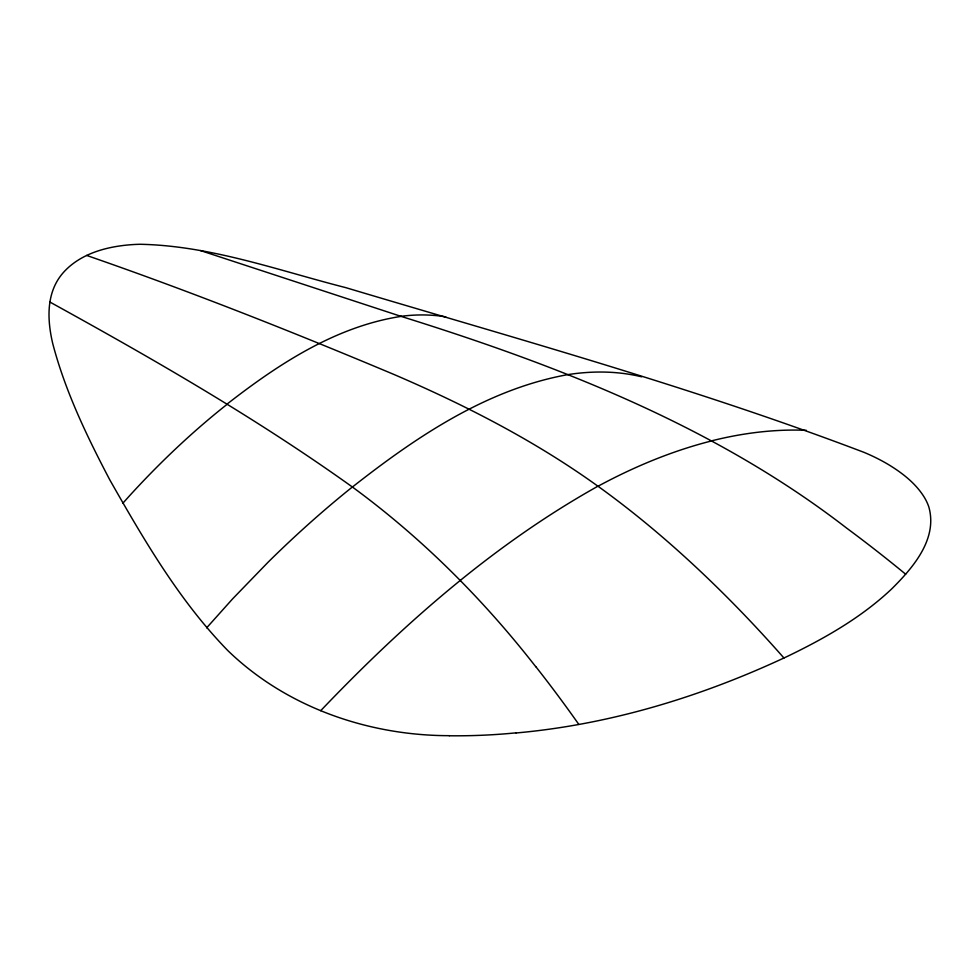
<?xml version="1.0" encoding="UTF-8"?>
<svg xmlns="http://www.w3.org/2000/svg" width="980" height="980" viewBox="0 0 980 980"><rect width="100%" height="100%" fill="white"/><g stroke="black" fill="none" stroke-linecap="round" stroke-linejoin="round"><path stroke-width="1.47" d="M206.657 627.837L232.579 598.89L268.3 561.993A821.632 473.952 -60 0 1 352.396 486.974M122.843 503.242L128.968 496.407A600.569 346.283 -59.9 0 1 226.76 404.593M320.693 710.696C402.878 624.566 493.602 544.513 597.935 486.202C644.571 519.731 687.813 557.816 728.336 598.486A885.626 511.401 60 0 1 783.951 658.021M49.931 302.061C153.395 359.121 256.246 418.191 352.408 487.023C416.194 436.921 486.729 389.17 568.02 374.593A442.923 255.756 -60 0 1 641.655 376.81M226.711 404.36C278.112 364.303 335.454 326.524 401.09 316.381C558.416 365.503 714.886 426.227 846.451 527.963A1083.023 692.321 54 0 1 905.679 574.219M516.068 732.979C610.491 724.539 702.403 696.351 787.969 656.11C825.087 638.139 861.543 617.412 891.678 588.919C912.846 567.922 937.885 539.172 928.856 507.04A121.079 69.911 0 0 0 924.128 496.995C915.626 483.361 902.617 473.254 889.081 464.949A183.346 105.852 0 0 0 864.139 452.405C694.649 387.896 519.424 339.533 345.781 287.642C278.087 270.407 210.675 245.674 140.103 244.277A97.988 56.571 0 0 0 119.168 246.041C100.352 248.822 81.316 255.278 67.24 268.545A104.284 60.209 0 0 0 60.282 276.348C45.95 295.764 47.493 321.575 52.822 343.907C65.354 391.596 86.975 436.394 109.809 479.894C143.95 539.87 179.254 600.63 227.642 650.402C286.209 707.278 368.407 735.674 449.33 735.674M200.484 250.561L401.09 316.381M86.669 255.437C190.537 291.391 292.763 331.951 394.083 374.519C465.353 405.132 534.86 440.804 597.935 486.202M352.408 487.023C421.706 537.787 482.956 599.001 535.729 666.682M516.031 732.844A354.295 204.55 0 0 1 449.33 735.772M401.114 316.307A352.004 203.179 -60 0 1 445.765 316.859M597.935 486.288A671.643 387.676 -60 0 1 711.456 440.963M535.754 666.584A848.019 404.777 67.3 0 1 578.812 724.404M711.48 440.877A667.307 385.189 -60 0 1 806.295 430.318"/></g></svg>
